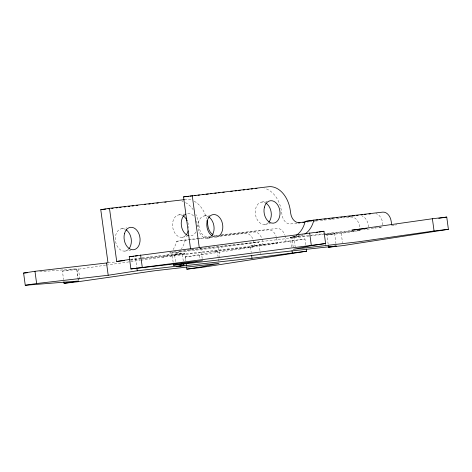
<?xml version="1.0" encoding="UTF-8"?>
<svg xmlns="http://www.w3.org/2000/svg" width="472" height="472" viewBox="0 0 472 472"><rect width="100%" height="100%" fill="white"/><g stroke="black" fill="none" stroke-linecap="round" stroke-linejoin="round"><path stroke-width="0.35" stroke-dasharray="2.36 1.77" d="M198.417 238.419L185.254 239.941L176.546 241.286L176.498 241.605A28.19 19.753 81.2 0 1 173.13 249.54M185.254 239.941L185.207 240.26A28.19 19.753 81.2 0 1 181.46 248.762M175.507 261.635L174.534 254.438L182.227 253.157L183.295 261.069M335.981 243.823L334.618 233.752L326.925 235.032L328.193 244.384M78.381 280.309L76.824 268.798L62.428 271.099L63.596 279.737M218.695 261.228L217.332 251.157L200.222 254.579L185.189 256.921L185.679 260.52M293.2 247.104L291.838 237.032L302.918 234.802M202.217 258.532L200.854 248.461L199.408 248.697L308.936 236.047M179.018 214.848L184.098 214.052M121.811 228.678L126.903 227.887M182.068 237.268L187.148 236.478M124.868 251.104L130.679 250.195M130.514 259.323L141.435 257.865M173.153 262.29L171.885 252.939L190.7 250.024L258.833 242.16L260.391 253.676M62.428 271.099L76.759 269.447L105.492 265.199M171.885 252.939L218.506 247.552L258.833 242.16M140.969 260.202L170.097 256.184L263.164 245.434L277.412 243.245L276.846 239.198A10.29 7.21 81.2 0 0 276.439 237.221M294.953 236.13A28.19 19.747 81.2 0 1 290.003 237.664L298.711 236.325A28.19 19.747 81.3 0 0 303.655 234.779M305.744 244.738L304.965 238.98L250.331 246.024L251.21 252.502M185.189 256.921L199.497 255.269L254.461 246.779L253.906 242.702A10.29 7.204 81.2 0 0 253.305 240.095M250.331 246.024L286.115 241.888L304.965 238.98M326.925 235.032L341.238 233.374L360.106 230.46L359.534 226.412A10.29 7.21 81.3 0 0 351.003 217.043L342.985 217.958M391.778 225.569L394.669 225.126M395.394 225.014L396.84 224.79M381.642 227.138L365.894 229.469M261.777 202.051L266.863 201.273M204.565 215.887L209.656 215.108M264.798 224.477L270.603 223.592M207.58 238.313L212.671 237.534M106.218 265.099L140.243 260.302M184.357 199.662L185.815 199.491A26.131 18.308 81.2 0 1 191.844 200.193M199.149 238.336L211.58 236.903M220.359 235.888L254.001 232.006A10.29 7.21 81.2 0 1 262.544 241.369L263.164 245.434M176.546 241.286L212.418 237.145M219.74 236.295L245.363 233.339A10.29 7.204 81.2 0 1 253.08 239.475M298.711 236.325L291.838 237.032M290.003 237.664L310.358 235.316M311.089 235.233L351.079 230.613M374.343 227.923L375.8 227.758M378.709 227.421L380.886 227.168M169.43 252.089L170.893 251.924M173.814 251.582L176.009 251.334M178.929 250.992L182.587 250.573M183.319 250.484L200.854 248.461M309.667 235.959L354.938 230.731M357.859 230.395L360.053 230.141M363.7 229.716L365.163 229.551M324.323 234.596L360.106 230.46M142.16 257.783L182.227 253.157M130.473 259.865L184.847 253.588L185.82 260.786M107.994 262.815L115.298 261.972M130.632 260.202L140.125 259.104M140.857 259.016L277.412 243.245M254.461 246.779L214.5 251.399L217.332 251.157M314.523 220.867L315.98 220.701M330.559 219.037L332.017 218.872M350.236 216.795L352.425 216.542M297.065 223.197L290.51 223.946A10.29 7.204 81.3 0 1 281.973 214.577L281.583 211.845A26.131 18.308 81.2 0 0 264.721 188.393M307.272 222.035L308.729 221.864M309.455 221.781L312.375 221.451M313.101 221.368L315.29 221.12M316.016 221.032L319.662 220.619M320.388 220.536L340.07 218.288M218.66 235.133L216.477 235.38A10.29 7.21 81.2 0 1 213.315 234.773M221.58 234.796L276.999 228.472A10.29 7.21 81.2 0 1 284.946 235.227M210.689 236.407L207.768 236.737A10.29 7.21 81.2 0 1 199.219 227.374L198.806 224.642A26.131 18.308 81.2 0 0 195.927 214.559M214.335 235.988L217.25 235.658M220.896 235.239L268.297 229.829A10.29 7.21 81.2 0 1 276.244 236.584M325.025 234.537L334.618 233.752M184.847 253.588L174.534 254.438M39.76 271.748L76.824 268.798M368.532 227.103L368.248 225.079A10.29 7.21 81.3 0 0 362.242 216.046M286.115 241.888L285.548 237.841A10.29 7.21 81.2 0 0 285.141 235.864M341.238 233.374L342.507 242.732M325.586 243.953L325.881 246.113M293.832 236.832L295.195 246.903M290.652 240.631L291.525 247.11M218.506 247.552L219.869 257.629M199.497 255.269L199.98 258.868M135.606 258.544L136.774 267.176M78.411 268.633L79.969 280.144M76.759 269.447L78.222 280.238M382.827 224.873L382.591 222.825A10.29 7.21 81.2 0 0 375.948 213.592M268.533 222.524A11.316 7.93 81.3 0 1 255.411 214.176A11.316 7.93 81.3 0 1 265.919 203.096M211.32 236.354A11.316 7.93 81.3 0 1 198.193 228.011A11.316 7.93 81.3 0 1 208.707 216.931M128.602 249.145A11.316 7.93 81.1 0 1 115.575 241.534A11.316 7.93 81.1 0 1 124.944 229.185M185.803 235.316A11.316 7.93 81.1 0 1 172.663 226.967A11.316 7.93 81.1 0 1 183.16 215.893M187.756 222.277A11.316 7.93 81.1 0 1 188.546 228.082M195.904 231.982A11.316 7.93 81.1 0 1 188.688 235.764M187.726 213.486A11.316 7.93 81.1 0 1 193.744 216.129M196.464 220.92A11.316 7.93 81.1 0 1 197.255 226.725M194.228 201.237A26.131 18.308 81.2 0 1 206.565 218.595M181.938 201.19A26.131 18.308 81.2 0 1 183.136 201.55M185.52 202.594A26.131 18.308 81.2 0 1 193.113 209.597M179.407 251.316A28.19 19.753 81.2 0 1 170.097 256.184M171.554 251.7A28.19 19.753 81.2 0 1 161.394 257.529"/><path stroke-width="0.71" d="M391.683 224.89L391.223 221.492A10.29 7.21 81.2 0 0 382.686 212.129L313.862 220.076L305.154 221.421L305.107 221.74A28.19 19.747 81.2 0 1 296.103 235.463M313.862 220.076L313.815 220.394A28.19 19.747 81.3 0 1 304.812 234.112M63.885 281.896L64.08 283.336L78.482 281.029L25.258 285.277L23.6 273.052L34.975 271.294L107.994 262.815L100.766 209.668L109.475 208.311L184.357 199.662M173.348 263.73L173.543 265.17L202.512 260.692L130.891 268.963L129.239 256.733L323.957 231.268L325.609 243.499L311.337 245.711L293.49 249.263L358.065 241.853L434.057 230.973L448.4 229.315L446.748 217.079L432.399 218.742L351.817 230.188L363.44 228.843M109.475 208.311L116.702 261.453L129.788 259.435M316.252 232.454L317.65 232.242M319.054 232.023L323.957 231.268M438.789 218.312L446.748 217.079M130.891 268.963L325.609 243.499M25.258 285.277L36.627 283.524L108.194 275.259L137.263 270.775L183.879 265.388L183.685 263.948M183.879 265.388L176.192 266.668L251.989 258.255L306.617 251.21L306.328 249.051M186.552 266.999L186.847 269.158L201.131 266.94L218.984 263.388L154.415 270.798L78.417 281.678L64.08 283.336M328.388 245.823L328.583 247.263L336.276 245.983L260.491 254.396L220.158 259.783L173.543 265.17M306.617 251.21L201.149 267.5L186.847 269.158M448.4 229.315L342.896 245.611L328.583 247.263M190.6 249.299L183.537 196.871L268.597 186.723A26.131 18.308 81.2 0 1 290.298 210.512L290.681 213.244A10.29 7.204 81.3 0 0 299.218 222.613L305.048 221.946M183.537 196.871L188.629 196.281M190.08 196.116L191.538 195.945M194.446 195.609L195.898 195.443M198.081 195.19L199.532 195.019M202.441 194.688L203.898 194.517M206.081 194.263L208.258 194.016M210.441 193.762L211.898 193.597M214.807 193.26L216.259 193.089M218.442 192.836L219.893 192.67M222.802 192.334L224.259 192.169M230.802 191.408L232.259 191.243M235.168 190.906L236.619 190.741M238.802 190.487L240.254 190.316M243.163 189.986L244.62 189.815M247.529 189.478L248.98 189.313M251.163 189.06L252.62 188.888M255.529 188.558L256.98 188.387M100.766 209.668L105.858 209.078M108.035 208.83L109.492 208.659M111.675 208.406L113.127 208.24M116.035 207.904L117.487 207.739M119.67 207.485L121.127 207.314M124.036 206.978L125.487 206.813M128.396 206.476L129.847 206.311M132.03 206.057L133.487 205.886M136.39 205.556L137.848 205.385M144.391 204.63L145.842 204.464M148.751 204.128L150.208 203.957M152.391 203.703L153.843 203.538M156.751 203.202L158.203 203.037M164.746 202.281L166.203 202.11M305.154 221.421L310.234 220.837M311.685 220.666L313.131 220.501M316.033 220.164L317.485 219.999M319.662 219.745L321.107 219.58M324.01 219.244L325.462 219.073M328.364 218.742L329.81 218.571M331.987 218.324L333.438 218.152M336.341 217.816L337.787 217.651M340.69 217.315L342.141 217.149M344.318 216.896L345.764 216.731M348.666 216.394L350.118 216.229M352.295 215.975L354.466 215.722M356.643 215.474L358.095 215.303M360.997 214.972L362.443 214.801M364.62 214.548L366.071 214.382M368.974 214.046L370.426 213.881M364.897 228.678L367.074 228.424M129.239 256.733L133.623 256.225M135.086 256.06L137.275 255.806M116.702 261.453L124.673 260.532M298.522 223.032L299.986 222.867M302.9 222.53L304.357 222.365M23.6 273.052L27.276 272.751M432.399 218.742L434.057 230.973M309.638 232.92L311.29 245.151M292.015 250.709L292.304 252.868M251.6 255.381L251.989 258.255M192.246 195.538L199.208 247.239M186.21 263.665L186.499 265.819M140.609 254.974L142.261 267.211M136.874 267.895L137.263 270.775M106.542 263.028L108.194 275.259M34.975 271.294L36.627 283.524M208.707 216.931A11.316 7.93 81.3 0 1 211.704 235.923M265.919 203.096A11.316 7.93 81.3 0 1 268.916 222.088M188.688 235.764A11.316 7.93 81.1 0 1 181.372 225.61A11.316 7.93 81.1 0 1 185.738 214.105M125.959 229.728A11.316 7.93 81.1 0 1 128.986 248.709M207.043 220.595A26.131 18.308 81.2 0 1 207.509 223.285L207.928 226.017A10.29 7.21 81.2 0 0 212.707 234.431M183.16 215.893A11.316 7.93 81.1 0 1 187.237 220.925M188.127 230.879A11.316 7.93 81.1 0 1 186.186 234.879M207.22 220.949A11.316 7.93 81.3 0 0 216.306 236.979A11.316 7.93 81.3 0 0 220.867 219.368A11.316 7.93 81.3 0 0 207.22 220.949M264.426 207.114A11.316 7.93 81.3 0 0 273.512 223.15A11.316 7.93 81.3 0 0 278.073 205.538A11.316 7.93 81.3 0 0 264.426 207.114M124.472 233.711A11.316 7.93 81.1 0 0 133.588 249.741A11.316 7.93 81.1 0 0 138.125 232.135A11.316 7.93 81.1 0 0 124.472 233.711"/></g></svg>
